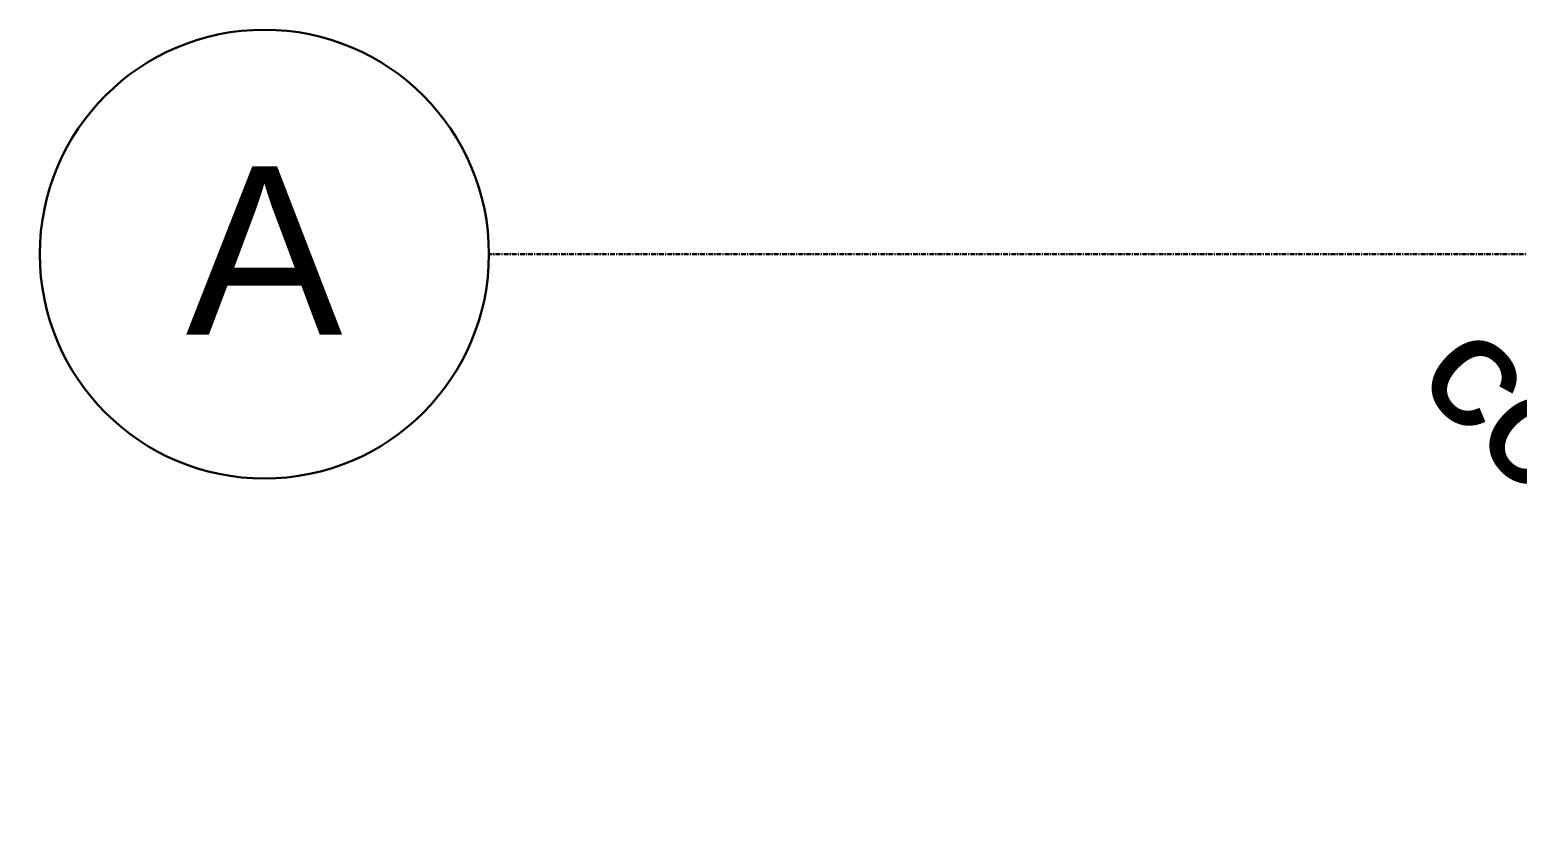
# Model space of a CAD drawing. Header units: inches. Extents: x -15746 to 650, y -81 to 12338.
# Drawn here: x -1483.6 to -1324.6, y 11786.7 to 11871.2 of the extents above; entities that cross this region are included whole.
import ezdxf

# ---------------------------------------------------------------- set-up
doc = ezdxf.new("R2010")
doc.units = ezdxf.units.IN
doc.header["$MEASUREMENT"] = 0
doc.linetypes.add('Grid Line 1_2_', pattern=[0.875, 0.5, -0.125, 0.125, -0.125])
for name, color, linetype, lineweight in [('S-COLS-IDEN', 171, 'Continuous', 30), ('S-GRID', 1, 'Continuous', 9), ('S-GRID-IDEN', 1, 'Continuous', 30)]:
    doc.layers.add(name, color=color, linetype=linetype, lineweight=lineweight)
doc.styles.add('Arial', font='arial.ttf', dxfattribs={"height": 18})
doc.styles.add('Century Gothic_B', font='', dxfattribs={"height": 9})
doc.styles.get('Century Gothic_B').set_extended_font_data('Century Gothic', bold=True)

# ---------------------------------------------------------------- blocks, each defined once
blk = doc.blocks.new('Grid - Grid Head - Circle-1738874-FRAMING PLAN - 2ND FLOOR AT RAMP')
at = {"layer": 'S-GRID-IDEN'}
for start, end in [(360, 180), (180, 360)]:
    blk.add_arc((0, 0), 0.25, start, end, dxfattribs=at)

msp = doc.modelspace()

# ---------------------------------------------------------------- linework, layer by layer
at = {"layer": 'S-GRID', "linetype": 'Grid Line 1_2_', "lineweight": 30}
msp.add_line((593.20697, 11847.1894), (-1434.4983, 11847.1894), dxfattribs=at)

# ---------------------------------------------------------------- block references
at = {"layer": 'S-GRID-IDEN', "xscale": 95.99999999999994, "yscale": 95.99999999999994, "zscale": 95.99999999999994, "rotation": 89.9999999999999}
msp.add_blockref('Grid - Grid Head - Circle-1738874-FRAMING PLAN - 2ND FLOOR AT RAMP', (-1458.4983, 11847.1894), dxfattribs=at)

# ---------------------------------------------------------------- texts
at = {"layer": 'S-COLS-IDEN', "lineweight": 9, "insert": (-1329.28438, 11839.79947), "char_height": 9, "width": 79.386, "attachment_point": 1, "rotation": 315, "style": 'Century Gothic_B'}
msp.add_mtext('COL. T.B.D.', dxfattribs=at)
at = {"layer": 'S-GRID-IDEN', "lineweight": 9, "insert": (-1466.90475, 11856.57022), "char_height": 18, "width": 20.301, "attachment_point": 1, "style": 'Arial'}
msp.add_mtext('A', dxfattribs=at)

doc.saveas('drawing.dxf')
